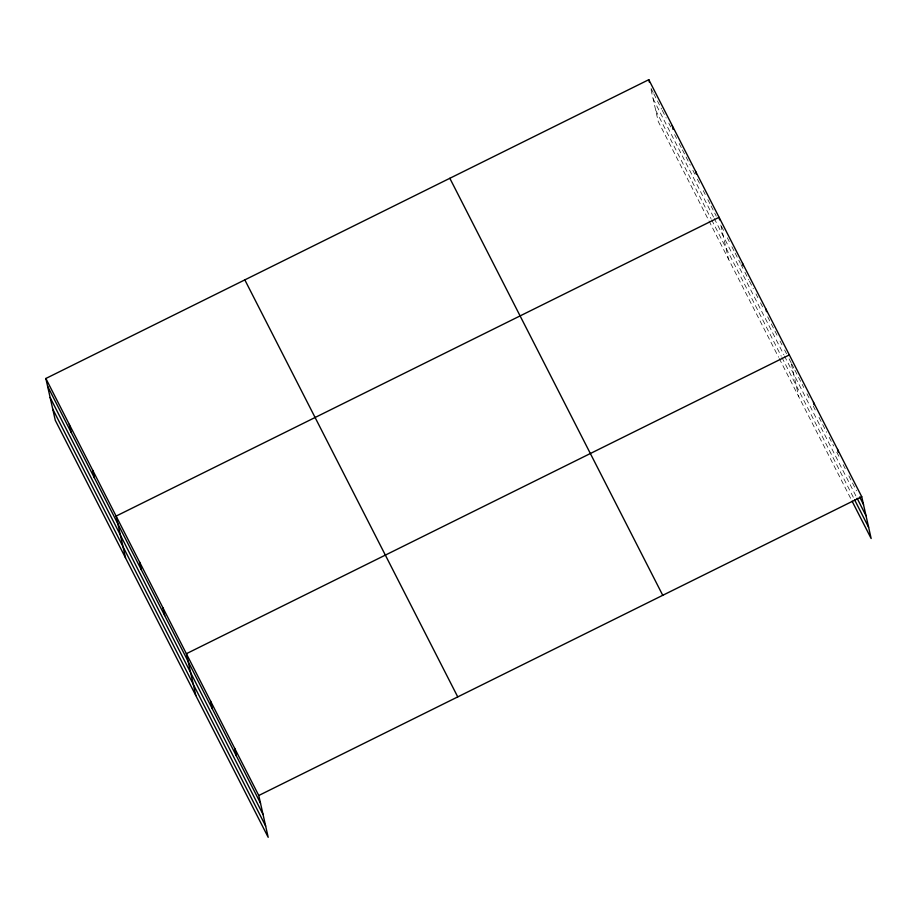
<?xml version="1.0" encoding="UTF-8"?>
<svg xmlns="http://www.w3.org/2000/svg" width="917" height="917" viewBox="0 0 917 917"><rect width="100%" height="100%" fill="white"/><g stroke="black" fill="none" stroke-linecap="round" stroke-linejoin="round"><path stroke-width="0.69" stroke-dasharray="4.58 3.44" d="M653.156 92.548L650.554 87.447L658.234 121.502L708.325 219.621M653.81 93.821L661.615 109.112M662.269 110.384L666.178 118.029M668.78 123.13L670.728 126.947M674.625 134.593L676.586 138.421M679.188 143.511L681.789 148.611M682.431 149.884L690.249 165.175M692.851 170.275L694.799 174.092M697.401 179.193L700.657 185.566M703.259 190.667L705.207 194.484M707.809 199.585L710.411 204.674M711.065 205.958L716.269 216.148M721.473 226.339L724.728 232.712M727.33 237.812L729.279 241.63M731.881 246.73L734.483 251.82M735.136 253.103L740.34 263.294M740.993 264.566L742.942 268.394M744.891 272.211L748.799 279.857M749.441 281.129L753.35 288.775M755.952 293.876L757.901 297.693M760.502 302.793L763.104 307.894M767.667 316.812L777.421 335.92M780.023 341.021L781.972 344.838M784.574 349.939L786.534 353.767M789.136 358.856L791.084 362.685M791.715 363.923L794.26 368.898M794.89 370.147L803.785 387.559M806.96 393.771L809.505 398.746M813.31 406.208L815.213 409.945M819.03 417.407L826.641 432.331M829.186 437.306L833.633 446.006M836.808 452.23L839.342 457.205M843.159 464.667L845.692 469.642M848.867 475.866L856.489 490.79M653.087 98.692L713.598 217.191M714.24 218.464L783.863 354.81M784.505 356.083L856.478 497.048M655.701 110.269L710.996 218.578M711.649 219.851L781.261 356.186M781.914 357.458L854.014 498.676M708.979 220.894L778.59 357.229M779.244 358.513L851.469 499.96M791.371 363.934L798.753 396.729M720.819 225.066L728.499 259.121"/><path stroke-width="1.38" d="M45.85 378.48L258.766 795.497L268.188 837.313L55.272 420.295L45.85 378.48L648.812 79.687L861.728 496.705L871.15 538.52L852.099 501.209M789.331 354.925L186.38 653.706L195.802 695.522M258.766 795.497L861.728 496.705M859.665 497.003L863.482 504.465M857.12 498.286L866.003 515.709M854.644 499.914L868.617 527.286M449.834 178.288L662.75 595.305M244.828 279.88L457.743 696.897M47.604 386.24L260.52 803.258M50.126 397.474L263.053 814.491M52.739 409.051L265.655 826.068M837.599 449.445L838.184 452.035M813.471 402.185L814.044 404.775M765.913 309.052L766.497 311.642M742.495 263.179L743.079 265.77M719.65 219.897L719.077 217.306L116.115 516.099L125.537 557.903M695.648 171.433L696.232 174.024M672.23 125.56L673.101 129.446M648.812 79.687L649.396 82.278M234.637 748.238L236.38 755.998M210.509 700.978L212.251 708.726M162.951 607.845L164.705 615.594M139.533 561.972L141.287 569.721M92.697 470.226L94.44 477.986M69.268 424.353L71.022 432.113"/></g></svg>
